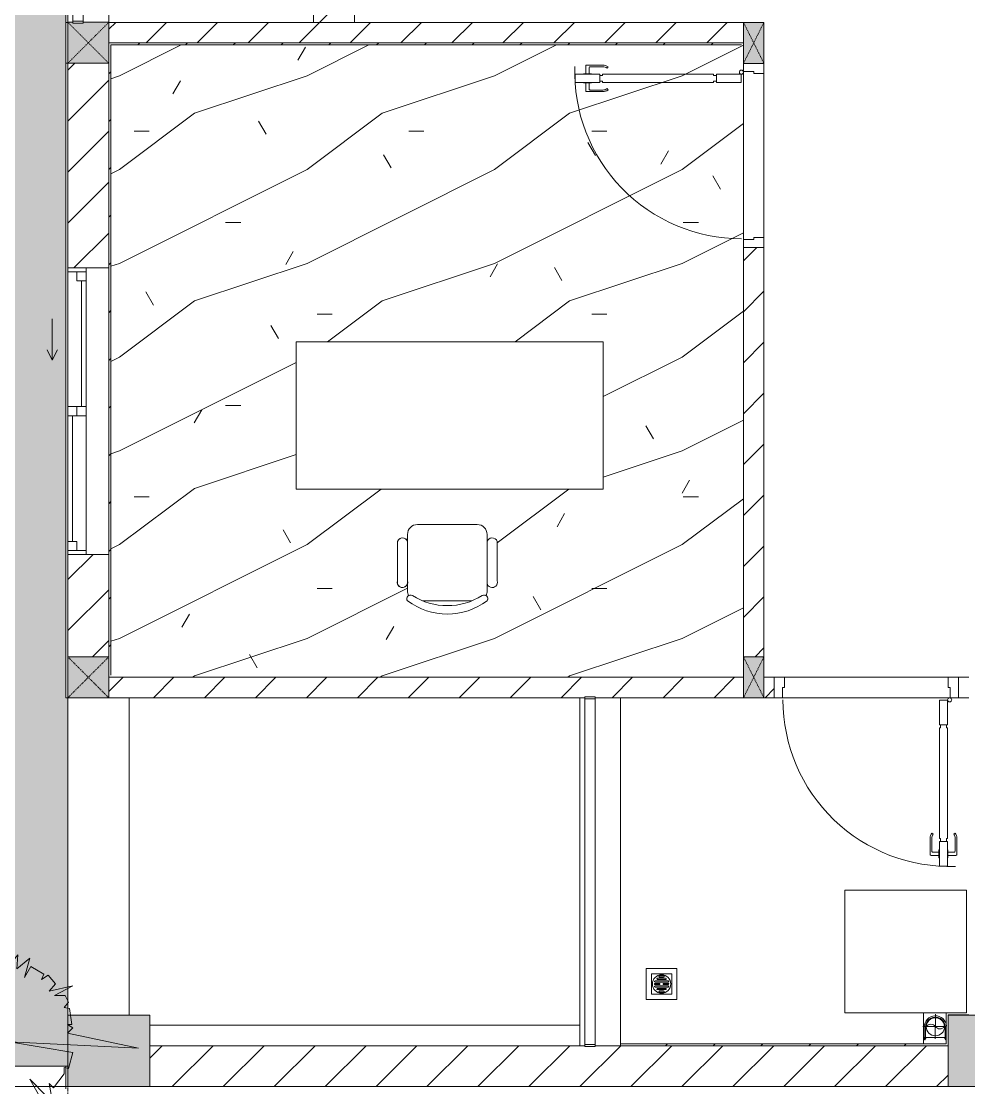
# Model space of a CAD drawing. Header units: millimetres. Extents: x 5357 to 259384, y -16348 to 109893.
# Drawn here: x 33425 to 38053, y 17232 to 22442 of the extents above; entities that cross this region are included whole.
import ezdxf

# ---------------------------------------------------------------- set-up
doc = ezdxf.new("R2010")
doc.units = ezdxf.units.MM
for name, pattern in [('Dash', [6, 3, -3]), ('Grid Line', [22.225, 12.7, -3.175, 3.175, -3.175]), ('IMPORT-CENTER _3_', [10.16, 6.35, -1.27, 1.27, -1.27])]:
    doc.linetypes.add(name, pattern=pattern)
for name, color, linetype, lineweight in [('0-1', 7, 'Continuous', 5), ('A-DETL-GENF-1', 53, 'Continuous', 9), ('A-DOOR-1', 254, 'Continuous', 9), ('A-DOOR-2', 53, 'Continuous', 9), ('A-FLOR', 192, 'Continuous', 9), ('A-FLOR-1', 53, 'Continuous', 9), ('A-FLOR-HRAL', 11, 'Continuous', 9), ('A-FLOR-HRAL-1', 254, 'Continuous', 9), ('A-FLOR-HRAL-2', 53, 'Continuous', 9), ('A-FLOR-PATT', 8, 'Continuous', 9), ('A-FLOR-PATT-1', 10, 'Continuous', 9), ('A-GLAZ', 151, 'Continuous', 9), ('A-WALL', 113, 'Continuous', 9), ('A-WALL-1', 9, 'Continuous', 18), ('A-WALL-2', 53, 'Continuous', 9), ('A-WALL-3', 113, 'Continuous', 18), ('A-WALL-PATT', 111, 'Continuous', 9), ('A-WALL-PATT-1', 10, 'Continuous', 9), ('A-WALL-PATT-2', 53, 'Continuous', 9), ('G-IMPT', 8, 'Continuous', 9), ('G-IMPT-1', 254, 'Continuous', 9), ('G-IMPT-2', 8, 'IMPORT-CENTER _3_', 9), ('I-FURN', 30, 'Continuous', 9), ('I-FURN-1', 254, 'Continuous', 9), ('I-WALL-1', 9, 'Continuous', 18), ('L-PLNT-1', 7, 'Continuous', 9), ('M-EQPM', 50, 'Continuous', 9), ('S-BEAM-1', 53, 'Continuous', 9), ('S-COLS', 52, 'Continuous', 9), ('S-COLS-1', 253, 'Continuous', 5), ('S-COLS-2', 9, 'Continuous', 18), ('S-COLS-3', 53, 'Continuous', 9), ('S-COLS-4', 254, 'Continuous', 9), ('S-COLS-5', 52, 'Continuous', 18), ('S-COLS-6', 52, 'Dash', 9), ('S-COLS-HDLN', 52, 'Dash', 9), ('S-COLS-HDLN-1', 53, 'Dash', 9), ('S-GRID-1', 1, 'Grid Line', 9)]:
    doc.layers.add(name, color=color, linetype=linetype, lineweight=lineweight)
pattern_1 = [(45, (0, 0), (-124.4508, 124.4508), [])]
pattern_2 = [(45, (0, 0), (-116.6726, 116.6726), [])]

# ---------------------------------------------------------------- blocks, each defined once
blk = doc.blocks.new('NCV_TKTC_KET CAU_rvt-1-TKCS_MB CẢNH QUAN CÂY XANH')
at = {"layer": 'S-COLS-1'}
for points in [[(33652.6, 17236.9), (34052.6, 17236.9), (34052.6, 17586.9), (33652.6, 17586.9)], [(37952.6, 17236.9), (38652.6, 17236.9), (38652.6, 17586.9), (37952.6, 17586.9)]]:
    blk.add_hatch(color=256, dxfattribs=at).paths.add_polyline_path(points)
at = {"layer": 'A-FLOR-1'}
blk.add_line((33652.6, 19136.9), (33652.6, 17586.9), dxfattribs=at)
at = {"layer": 'S-BEAM-1'}
for p, q in [((33652.6, 19136.9), (33652.6, 17586.9)), ((33952.6, 17586.9), (33952.6, 19136.9)), ((36152.6, 17536.9), (34052.6, 17536.9))]:
    blk.add_line(p, q, dxfattribs=at)
at = {"layer": 'S-COLS-2'}
for p, q in [((33652.6, 17586.9), (33652.6, 17236.9)), ((34052.6, 17586.9), (33652.6, 17586.9)), ((34052.6, 17236.9), (34052.6, 17586.9)), ((37952.6, 17586.9), (37952.6, 17236.9)), ((38652.6, 17586.9), (37952.6, 17586.9)), ((33652.6, 17236.9), (34052.6, 17236.9)), ((37952.6, 17236.9), (38652.6, 17236.9))]:
    blk.add_line(p, q, dxfattribs=at)
blk = doc.blocks.new('DOOR_CW_01 CANH MO-PANEL KINH - DIW_01-900x2200-CỬA GỖ VÂN LAMINATE-553375-TKCS_MB CẢNH QUAN CÂY XANH')
at = {"layer": 'A-DETL-GENF-1'}
for p, q in [((-397, -182), (-397, -62)), ((-397, -62), (-357, -62)), ((-357, -62), (-357, -182)), ((-357, -182), (-397, -182)), ((-397, -196), (-391, -196)), ((-397, -738), (-397, -196)), ((-391, -196), (-391, -182)), ((-391, -182), (-363, -182)), ((-363, -182), (-363, -196)), ((-357, -196), (-363, -196)), ((-357, -196), (-357, -738)), ((-433.9, -711.2), (-427.3, -715.8)), ((-320.1, -711.2), (-326.7, -715.8)), ((-442, -737), (-442, -816.5)), ((-434, -799.5), (-434, -737)), ((-397, -738), (-391, -738)), ((-357, -752), (-397, -752)), ((-397, -752), (-397, -872)), ((-391, -752), (-391, -738)), ((-363, -752), (-391, -752)), ((-357, -738), (-363, -738)), ((-363, -738), (-363, -752)), ((-357, -872), (-357, -752)), ((-320, -799.5), (-320, -737)), ((-312, -737), (-312, -816.5)), ((-399, -820.5), (-438, -820.5)), ((-399, -803.5), (-430, -803.5)), ((-399, -792.2), (-399, -831.8)), ((-397, -792.2), (-399, -792.2)), ((-399, -831.8), (-397, -831.8)), ((-397, -792.2), (-397, -831.8)), ((-357, -792.2), (-357, -831.8)), ((-357, -792.2), (-355, -792.2)), ((-355, -831.8), (-357, -831.8)), ((-355, -792.2), (-355, -831.8)), ((-355, -803.5), (-324, -803.5)), ((-355, -820.5), (-316, -820.5)), ((-397, -872), (-357, -872))]:
    blk.add_line(p, q, dxfattribs=at)
blk.add_circle((-407, -60), 10, dxfattribs=at)
for centre, radius, start, end in [((-407, -60), 814, 268, 0), ((-397, -737), 45, 145, 180), ((-397, -737), 37, 145, 180), ((-357, -737), 37, 0, 35), ((-357, -737), 45, 360, 35), ((-438, -816.5), 4, 180, 270), ((-430, -799.5), 4, 180, 270), ((-324, -799.5), 4, 270, 0), ((-316, -816.5), 4, 270, 0)]:
    blk.add_arc(centre, radius, start, end, dxfattribs=at)
at = {"layer": 'A-DOOR-2'}
for p, q in [((-450, -50), (-450, 50)), ((-450, 50), (-400, 50)), ((-400, 50), (-400, 0)), ((400, 0), (400, 50)), ((400, 50), (450, 50)), ((450, 50), (450, -50)), ((-410, -50), (-450, -50)), ((-410, 0), (-410, -50)), ((-400, 0), (-410, 0)), ((-407, -50), (-382, -50)), ((410, 0), (400, 0)), ((410, -50), (410, 0)), ((450, -50), (410, -50))]:
    blk.add_line(p, q, dxfattribs=at)
blk = doc.blocks.new('BAN LV A - BAN LV A_dwg_ban hoc2-348006-TKCS_MB CẢNH QUAN CÂY XANH')
at = {"layer": 'I-FURN'}
for p, q in [((145.8, 437.4), (-145.8, 437.4)), ((-194.4, 388.8), (-194.4, 113.4)), ((194.4, 113.4), (194.4, 388.8)), ((-243, 354.4), (-243, 162)), ((194.4, 351.4), (194.4, 150.8)), ((243.7, 162), (243.7, 354.4)), ((-120.5, 64.8), (120.5, 64.8))]:
    blk.add_line(p, q, dxfattribs=at)
at = {"layer": 'I-FURN', "flags": 128}
blk.add_lwpolyline([(-737.8, 610.5), (-737.8, 1330.5), (-154.9, 1330.5), (762.2, 1330.5), (762.2, 610.5)], close=True, dxfattribs=at)
at = {"layer": 'I-FURN'}
for centre, radius, start, end in [((-145.8, 388.8), 48.6, 90, 180), ((145.8, 388.8), 48.6, 360, 90), ((-218.7, 347.3), 25.3, 343.7398, 163.7398), ((219.4, 347.3), 25.3, 16.2602, 170.7054), ((-218.7, 154.9), 25.3, 163.7398, 16.2602), ((219.4, 154.9), 25.3, 189.2946, 16.2602), ((-145.8, 113.4), 48.6, 180, 207.5844), ((145.8, 113.4), 48.6, 332.4156, 0), ((-180.2, 75.4), 17.8, 57.9726, 216.6901), ((0, 324), 324, 233.1301, 306.8699), ((0, 359.3), 318.2, 237.5758, 302.4242), ((180.2, 75.4), 17.8, 323.3099, 122.0274)]:
    blk.add_arc(centre, radius, start, end, dxfattribs=at)
blk = doc.blocks.new('BAN LV A - BAN LV A_dwg-348005-TKCS_MB CẢNH QUAN CÂY XANH')
at = {"extrusion": (0, 0, -1), "zscale": -1, "rotation": 180}
blk.add_blockref('BAN LV A - BAN LV A_dwg_ban hoc2-348006-TKCS_MB CẢNH QUAN CÂY XANH', (-729, 1383.7), dxfattribs=at)
blk = doc.blocks.new('BAN LV A - BAN LV A-401069-TKCS_MB CẢNH QUAN CÂY XANH')
at = {"layer": 'I-FURN-1'}
for p, q in [((-8.8, -53.2), (1491.2, -53.2)), ((-8.8, -773.2), (-8.8, -53.2)), ((1491.2, -53.2), (1491.2, -773.2)), ((1491.2, -773.2), (-8.8, -773.2)), ((583.2, -946.3), (874.8, -946.3)), ((486, -1221.7), (486, -1029.3)), ((534.6, -1029.3), (534.6, -994.9)), ((923.4, -994.9), (923.4, -1032.3)), ((972.7, -1029.3), (972.7, -1221.7)), ((534.6, -1270.3), (534.6, -1235.9)), ((923.4, -1232.9), (923.4, -1270.3))]:
    blk.add_line(p, q, dxfattribs=at)
for centre, radius, start, end in [((583.2, -994.9), 48.6, 90, 180), ((874.8, -994.9), 48.6, 0, 90), ((510.3, -1036.4), 25.3, 16.2602, 163.7398), ((948.4, -1036.4), 25.3, 16.2602, 170.7054), ((510.3, -1228.8), 25.3, 163.7398, 343.7398), ((948.4, -1228.8), 25.3, 189.2946, 16.2602), ((548.9, -1308.3), 17.8, 119.404, 216.6901), ((583.2, -1270.3), 48.6, 180, 207.5844), ((874.8, -1270.3), 48.6, 332.4156, 0), ((909.2, -1308.3), 17.8, 323.3099, 60.596), ((729, -1059.7), 324, 233.1301, 306.8699)]:
    blk.add_arc(centre, radius, start, end, dxfattribs=at)
at = {"extrusion": (0, 0, -1), "zscale": -1, "rotation": 180}
blk.add_blockref('BAN LV A - BAN LV A_dwg-348005-TKCS_MB CẢNH QUAN CÂY XANH', (0, 0), dxfattribs=at)
blk = doc.blocks.new('MAY GIAT - MAY GIAT_dwg-V92-TKCS_MB CẢNH QUAN CÂY XANH')
at = {"layer": 'G-IMPT-1', "flags": 128}
for points in [[(5, 596.6), (5, 2.3), (605, 2.3)], [(605, 102.3), (605, 596.6), (5, 596.6)]]:
    blk.add_lwpolyline(points, dxfattribs=at)
blk = doc.blocks.new('MAY GIAT - MAY GIAT-V93-TKCS_MB CẢNH QUAN CÂY XANH')
at = {"layer": 'I-FURN-1'}
for p, q in [((5, -2.3), (605, -2.3)), ((5, -596.6), (5, -2.3)), ((605, -102.3), (605, -596.6)), ((605, -596.6), (5, -596.6))]:
    blk.add_line(p, q, dxfattribs=at)
at = {"extrusion": (0, 0, -1), "zscale": -1, "rotation": 180}
blk.add_blockref('MAY GIAT - MAY GIAT_dwg-V92-TKCS_MB CẢNH QUAN CÂY XANH', (0, 0), dxfattribs=at)
blk = doc.blocks.new('Railing - 50 x 10mm-457210-TKCS_MB CẢNH QUAN CÂY XANH')
at = {"layer": 'A-FLOR-HRAL-2'}
for p, q in [((25, 5), (-25, 5)), ((-25, 5), (-25, -5)), ((25, -5), (25, 5)), ((-25, -5), (25, -5))]:
    blk.add_line(p, q, dxfattribs=at)
blk = doc.blocks.new('Railing - Railing-851452-TKCS_MB CẢNH QUAN CÂY XANH')
at = {"layer": 'A-FLOR-HRAL-2'}
for p, q in [((13269.1, 9871.7), (13269.1, 8182.9)), ((13319.1, 8182.9), (13319.1, 9871.7))]:
    blk.add_line(p, q, dxfattribs=at)
at = {"extrusion": (0, 0, -1), "zscale": -1, "rotation": 180}
for p in [(-13294.1, 9876.7), (-13294.1, 8177.9)]:
    blk.add_blockref('Railing - 50 x 10mm-457210-TKCS_MB CẢNH QUAN CÂY XANH', p, dxfattribs=at)
blk = doc.blocks.new('G1_SOF - BO TRU - 100x200-V59-TKCS_MB CẢNH QUAN CÂY XANH')
at = {"layer": 'S-COLS-3'}
blk.add_hatch(color=256, dxfattribs=at).paths.add_polyline_path([(-50, -100), (50, -100), (50, 100), (-50, 100)])
at = {"layer": 'S-COLS-2'}
for p, q in [((-50, 100), (50, 100)), ((-50, -100), (-50, 100)), ((50, 100), (50, -100)), ((50, -100), (-50, -100))]:
    blk.add_line(p, q, dxfattribs=at)
at = {"layer": 'S-COLS-HDLN-1'}
for p, q in [((50, -100), (-50, 100)), ((-50, -100), (50, 100))]:
    blk.add_line(p, q, dxfattribs=at)
blk = doc.blocks.new('DOOR_CW_01 CANH MO-PANEL KINH - DIG_01-900x2200-CỬA NHÔM KÍNH-400868-TKCS_MB CẢNH QUAN CÂY XANH')
at = {"layer": 'A-DETL-GENF-1'}
for p, q in [((-397, 872), (-357, 872)), ((-397, 752), (-397, 872)), ((-357, 872), (-357, 752)), ((-442, 737), (-442, 816.5)), ((-399, 820.5), (-438, 820.5)), ((-434, 799.5), (-434, 737)), ((-399, 803.5), (-430, 803.5)), ((-399, 831.8), (-397, 831.8)), ((-399, 792.2), (-399, 831.8)), ((-397, 792.2), (-399, 792.2)), ((-397, 792.2), (-397, 831.8)), ((-357, 792.2), (-357, 831.8)), ((-355, 831.8), (-357, 831.8)), ((-357, 792.2), (-355, 792.2)), ((-355, 792.2), (-355, 831.8)), ((-355, 820.5), (-316, 820.5)), ((-355, 803.5), (-324, 803.5)), ((-320, 799.5), (-320, 737)), ((-312, 737), (-312, 816.5)), ((-357, 752), (-397, 752)), ((-397, 738), (-391, 738)), ((-397, 738), (-397, 196)), ((-363, 752), (-391, 752)), ((-391, 752), (-391, 738)), ((-363, 738), (-363, 752)), ((-357, 738), (-363, 738)), ((-357, 196), (-357, 738)), ((-433.9, 711.2), (-427.3, 715.8)), ((-320.1, 711.2), (-326.7, 715.8)), ((-397, 196), (-391, 196)), ((-357, 182), (-397, 182)), ((-397, 182), (-397, 62)), ((-391, 196), (-391, 182)), ((-391, 182), (-363, 182)), ((-357, 196), (-363, 196)), ((-363, 182), (-363, 196)), ((-357, 62), (-357, 182)), ((-397, 62), (-357, 62))]:
    blk.add_line(p, q, dxfattribs=at)
blk.add_circle((-407, 60), 10, dxfattribs=at)
for centre, radius, start, end in [((-407, 60), 814, 360, 92), ((-438, 816.5), 4, 90, 180), ((-430, 799.5), 4, 90, 180), ((-324, 799.5), 4, 360, 90), ((-316, 816.5), 4, 0, 90), ((-397, 737), 45, 180, 215), ((-397, 737), 37, 180, 215), ((-357, 737), 37, 325, 0), ((-357, 737), 45, 325, 0)]:
    blk.add_arc(centre, radius, start, end, dxfattribs=at)
at = {"layer": 'A-DOOR-2'}
for p, q in [((-410, 50), (-450, 50)), ((-450, 50), (-450, -50)), ((-410, 0), (-410, 50)), ((-400, 0), (-410, 0)), ((-407, 50), (-382, 50)), ((-400, -50), (-400, 0)), ((410, 0), (400, 0)), ((400, 0), (400, -50)), ((450, 50), (410, 50)), ((410, 50), (410, 0)), ((450, -50), (450, 50)), ((-450, -50), (-400, -50)), ((400, -50), (450, -50))]:
    blk.add_line(p, q, dxfattribs=at)
blk = doc.blocks.new('NCV_TKTC_TANG 1_rvt-1-TKCS_MB CẢNH QUAN CÂY XANH')
at = {"layer": 'A-FLOR-PATT-1'}
h = blk.add_hatch(dxfattribs=at)
h.set_pattern_fill('FP_7', color=256, style=0, pattern_type=2)
h.set_pattern_definition([(0, (0, 0), (1788.16, 447.04), [73.762, -1267.358, 73.762, -1267.358, -7152.64]), (0, (0, 0), (1788.16, 447.04), [-2682.24, 73.762, -2608.478, 73.762, -1267.358, -3129.28]), (0, (0, 0), (1788.16, 447.04), [-6705.6, 73.762, -820.318, 73.762, -2161.438]), (120, (670.56, 223.5), (-1281.228, 1325.072), [73.76, -1267.36, 73.76, -8420]), (120, (670.56, 223.5), (-1281.228, 1325.072), [-1414.882, -1267.358, 73.762, -2608.478, -4470.4]), (120, (670.56, 223.5), (-1281.228, 1325.072), [-5364.48, 73.762, -1267.358, 73.762, -3055.518]), (120, (670.56, 223.5), (-1281.228, 1325.072), [-6779.36, -820.32, 73.76, -2161.44]), (240, (894.1, 1117.6), (-506.932, -1772.112), [73.76, -1267.36, 73.76, -8420]), (240, (894.1, 1117.6), (-506.932, -1772.112), [-1414.882, -1267.358, 73.762, -2608.478, -4470.4]), (240, (894.1, 1117.6), (-506.932, -1772.112), [-5364.48, 73.762, -1267.358, 73.762, -3055.518]), (240, (894.1, 1117.6), (-506.932, -1772.112), [-6779.36, -820.32, 73.76, -2161.44])])
h.paths.add_polyline_path([(33862.6, 19236.9), (36952.6, 19236.9), (36952.6, 22326.9), (33862.6, 22326.9), (33862.6, 19246.9), (33852.6, 19246.9), (33852.6, 19236.9)])
h.paths.add_polyline_path([(35476.2, 19547.4), (35417.7, 19558.2), (35362.2, 19579.6), (35311.5, 19610.8), (35310.9, 19631), (35317.1, 19636.9), (35313, 19647.8), (35311.5, 19659.4), (35311.5, 19693.8), (35304.8, 19682.6), (35293.3, 19676.3), (35280.2, 19676.6), (35269, 19683.4), (35263.8, 19693.8), (35262.9, 19708), (35262.9, 19900.4), (35274.8, 19915.3), (35287.2, 19918.6), (35299.7, 19915.3), (35308.9, 19906.3), (35311.5, 19906.3), (35313.2, 19947.4), (35318.1, 19959.1), (35329.7, 19972.2), (35335.8, 19976.9), (35347.6, 19981.7), (35360.1, 19983.4), (35664.3, 19981.7), (35676, 19976.9), (35686.1, 19969.2), (35693.8, 19959.1), (35698.7, 19947.4), (35700.3, 19934.8), (35702.1, 19903.3), (35709.5, 19913.1), (35720.7, 19918.2), (35733, 19917.4), (35743.4, 19911), (35749.6, 19897), (35747.9, 19689.5), (35739.6, 19680), (35727.8, 19675.7), (35715.4, 19677.6), (35705.4, 19685.3), (35700.3, 19696.8), (35698.9, 19647.8), (35694.8, 19636.9), (35701, 19631), (35702.9, 19627.2), (35698.3, 19609.5), (35649.7, 19579.6), (35594.2, 19558.2), (35535.7, 19547.4)])
h.paths.add_polyline_path([(35618, 20156.5), (34768.1, 20156.5), (34768.1, 20876.5), (36268.1, 20876.5), (36268.1, 20156.5)])
h = blk.add_hatch(dxfattribs=at)
h.set_pattern_fill('FP_4', color=256, style=0, pattern_type=2)
h.set_pattern_definition([(216.87, (366.52, 916.3), (2748.8967, 1832.6049), [458.15, -4123.35]), (206.565, (916.3, 641.4), (-916.3012, -916.2996), [1024.455, -1024.455]), (198.435, (916.3, 183.26), (-1832.5985, -916.302), [579.52, -2318.076])])
h.paths.add_polyline_path([(33862.6, 19236.9), (36952.6, 19236.9), (36952.6, 22326.9), (33862.6, 22326.9), (33862.6, 19246.9), (33852.6, 19246.9), (33852.6, 19236.9)])
h.paths.add_polyline_path([(35476.2, 19547.4), (35417.7, 19558.2), (35362.2, 19579.6), (35311.5, 19610.8), (35310.9, 19631), (35317.1, 19636.9), (35313, 19647.8), (35311.5, 19659.4), (35311.5, 19693.8), (35304.8, 19682.6), (35293.3, 19676.3), (35280.2, 19676.6), (35269, 19683.4), (35263.8, 19693.8), (35262.9, 19708), (35262.9, 19900.4), (35274.8, 19915.3), (35287.2, 19918.6), (35299.7, 19915.3), (35308.9, 19906.3), (35311.5, 19906.3), (35313.2, 19947.4), (35318.1, 19959.1), (35329.7, 19972.2), (35335.8, 19976.9), (35347.6, 19981.7), (35360.1, 19983.4), (35664.3, 19981.7), (35676, 19976.9), (35686.1, 19969.2), (35693.8, 19959.1), (35698.7, 19947.4), (35700.3, 19934.8), (35702.1, 19903.3), (35709.5, 19913.1), (35720.7, 19918.2), (35733, 19917.4), (35743.4, 19911), (35749.6, 19897), (35747.9, 19689.5), (35739.6, 19680), (35727.8, 19675.7), (35715.4, 19677.6), (35705.4, 19685.3), (35700.3, 19696.8), (35698.9, 19647.8), (35694.8, 19636.9), (35701, 19631), (35702.9, 19627.2), (35698.3, 19609.5), (35649.7, 19579.6), (35594.2, 19558.2), (35535.7, 19547.4)])
h.paths.add_polyline_path([(35618, 20156.5), (34768.1, 20156.5), (34768.1, 20876.5), (36268.1, 20876.5), (36268.1, 20156.5)])
at = {"layer": 'A-WALL-PATT-1'}
h = blk.add_hatch(dxfattribs=at)
h.set_pattern_fill('FP_2', color=256, style=0, pattern_type=2)
h.set_pattern_definition(pattern_1)
h.paths.add_polyline_path([(33852.6, 22336.9), (36952.6, 22336.9), (36952.6, 22436.9), (33852.6, 22436.9)])
h = blk.add_hatch(dxfattribs=at)
h.set_pattern_fill('FP_2', color=256, style=0, pattern_type=2)
h.set_pattern_definition(pattern_1)
h.paths.add_polyline_path([(36952.6, 19337.4), (37052.6, 19337.4), (37052.6, 21336.5), (36952.6, 21336.5), (36952.6, 21130.9)])
h = blk.add_hatch(dxfattribs=at)
h.set_pattern_fill('FP_2', color=256, style=0, pattern_type=2)
h.set_pattern_definition(pattern_1)
h.paths.add_polyline_path([(34407.6, 19136.9), (36177.6, 19136.9), (36177.6, 19142.4), (36227.6, 19142.4), (36227.6, 19136.9), (36952.6, 19136.9), (36952.6, 19236.9), (33852.6, 19236.9), (33852.6, 19136.9)])
h = blk.add_hatch(dxfattribs=at)
h.set_pattern_fill('FP_2', color=256, style=0, pattern_type=2)
h.set_pattern_definition(pattern_1)
h.paths.add_polyline_path([(38052.6, 19136.9), (38052.6, 19236.9), (38002.6, 19236.9), (38002.6, 19136.9), (38038.9, 19136.9)])
h.paths.add_polyline_path([(37102.6, 19136.9), (37102.6, 19236.9), (37052.6, 19236.9), (37052.6, 19136.9)])
at = {"layer": 'A-WALL-PATT-2'}
h = blk.add_hatch(dxfattribs=at)
h.set_pattern_fill('FP_10', color=256, style=0, pattern_type=2)
h.set_pattern_definition(pattern_2)
h.paths.add_polyline_path([(33852.6, 19246.9), (33862.6, 19246.9), (33862.6, 22336.9), (33852.6, 22336.9), (33852.6, 19837.4)])
h = blk.add_hatch(dxfattribs=at)
h.set_pattern_fill('FP_10', color=256, style=0, pattern_type=2)
h.set_pattern_definition(pattern_2)
h.paths.add_polyline_path([(36952.6, 22326.9), (36952.6, 22336.9), (33862.6, 22336.9), (33862.6, 22326.9), (36942.6, 22326.9)])
h = blk.add_hatch(dxfattribs=at)
h.set_pattern_fill('FP_10', color=256, style=0, pattern_type=2)
h.set_pattern_definition(pattern_2)
h.paths.add_polyline_path([(37952.6, 17436.9), (37952.6, 17446.9), (36352.6, 17446.9), (36352.6, 17436.9), (36828.4, 17436.9)])
at = {"layer": 'A-FLOR-1'}
for p, q in [((36952.6, 21376.5), (36952.6, 22196.5)), ((36952.6, 22196.5), (36952.6, 21376.5)), ((37052.6, 22186.5), (37052.6, 21386.5)), ((37052.6, 21386.5), (37052.6, 22186.5)), ((37152.6, 19236.9), (37952.6, 19236.9)), ((38042.6, 17587.4), (38052.6, 17587.4))]:
    blk.add_line(p, q, dxfattribs=at)
at = {"layer": 'A-WALL-1'}
for p, q in [((36952.6, 22436.9), (33852.6, 22436.9)), ((33852.6, 22436.9), (33852.6, 22336.9)), ((33852.6, 22336.9), (36952.6, 22336.9)), ((36952.6, 19337.4), (37052.6, 19337.4)), ((36952.6, 19236.9), (33852.6, 19236.9)), ((33852.6, 19236.9), (33852.6, 19136.9)), ((37062.6, 19236.9), (37052.6, 19236.9)), ((38052.6, 19236.9), (38042.6, 19236.9)), ((33852.6, 19136.9), (36177.6, 19136.9)), ((36227.6, 19136.9), (36952.6, 19136.9))]:
    blk.add_line(p, q, dxfattribs=at)
at = {"layer": 'A-WALL-2'}
for p, q in [((36952.6, 21336.5), (36952.6, 19337.4)), ((37052.6, 19337.4), (37052.6, 21336.5)), ((37102.6, 19236.9), (37062.6, 19236.9)), ((37152.6, 19236.9), (37952.6, 19236.9)), ((38042.6, 19236.9), (38002.6, 19236.9)), ((36152.6, 17436.9), (36152.6, 19136.9)), ((36352.6, 19136.9), (36352.6, 17446.9)), ((37052.6, 19136.9), (37102.6, 19136.9)), ((37962.6, 19136.9), (37142.6, 19136.9)), ((38002.6, 19136.9), (38052.6, 19136.9))]:
    blk.add_line(p, q, dxfattribs=at)
at = {"layer": 'I-WALL-1'}
for p, q in [((33862.6, 22336.9), (33852.6, 22336.9)), ((33852.6, 22336.9), (33852.6, 21237.4)), ((36952.6, 22336.9), (33862.6, 22336.9)), ((33862.6, 19246.9), (33862.6, 22326.9)), ((33862.6, 22326.9), (36942.6, 22326.9)), ((33852.6, 19837.4), (33852.6, 19246.9)), ((38042.6, 17597.4), (37942.6, 17597.4)), ((37942.6, 17597.4), (37942.6, 17587.4)), ((37942.6, 17587.4), (37942.6, 17446.9)), ((37952.6, 17587.4), (38042.6, 17587.4)), ((37952.6, 17446.9), (37952.6, 17587.4)), ((37942.6, 17446.9), (36352.6, 17446.9)), ((36352.6, 17446.9), (36352.6, 17436.9)), ((36352.6, 17436.9), (37952.6, 17436.9)), ((37952.6, 17436.9), (37952.6, 17446.9))]:
    blk.add_line(p, q, dxfattribs=at)
at = {"layer": 'A-DOOR-1'}
for name, p, rotation in [('DOOR_CW_01 CANH MO-PANEL KINH - DIW_01-900x2200-CỬA GỖ VÂN LAMINATE-553375-TKCS_MB CẢNH QUAN CÂY XANH', (37002.6, 21786.5), 270.0000000000007), ('DOOR_CW_01 CANH MO-PANEL KINH - DIG_01-900x2200-CỬA NHÔM KÍNH-400868-TKCS_MB CẢNH QUAN CÂY XANH', (37552.6, 19186.9), 180)]:
    blk.add_blockref(name, p, dxfattribs=dict(at, rotation=rotation))
at = {"layer": 'A-FLOR-HRAL-1'}
blk.add_blockref('Railing - Railing-851452-TKCS_MB CẢNH QUAN CÂY XANH', (22908.5, 9260.7), dxfattribs=at)
at = {"layer": 'I-FURN-1'}
blk.add_blockref('BAN LV A - BAN LV A-401069-TKCS_MB CẢNH QUAN CÂY XANH', (34776.9, 20929.7), dxfattribs=at)
at = {"layer": 'I-FURN-1', "rotation": 270.0000000000009}
blk.add_blockref('MAY GIAT - MAY GIAT-V93-TKCS_MB CẢNH QUAN CÂY XANH', (38044.8, 18202.4), dxfattribs=at)
at = {"layer": 'S-COLS-4'}
for p in [(37002.6, 22336.9), (37002.6, 19236.9)]:
    blk.add_blockref('G1_SOF - BO TRU - 100x200-V59-TKCS_MB CẢNH QUAN CÂY XANH', p, dxfattribs=at)
blk = doc.blocks.new('1_FAMILY RVT - W01-WxH 1400x1400xmm-389822-TKCS_MB CẢNH QUAN CÂY XANH')
at = {"layer": 'A-GLAZ'}
for p, q in [((248.4, 172.39), (299.2, 197.79)), ((248.4, 172.39), (299.2, 146.99)), ((248.4, 172.39), (451.6, 172.39)), ((-700, 96.19), (-700, -103.81)), ((700, 96.19), (-700, 96.19)), ((-700, 96.19), (-636.5, 96.19)), ((-680.95, 96.19), (-680.95, 7.29)), ((-636.5, 96.19), (-22.225, 96.19)), ((-636.5, 96.19), (-636.5, 51.74)), ((-636.5, 73.965), (-22.225, 73.965)), ((-22.225, 7.29), (-22.225, 96.19)), ((-22.225, 96.19), (22.225, 96.19)), ((22.225, 96.19), (680.95, 96.19)), ((22.225, 96.19), (22.225, 7.29)), ((680.95, 96.19), (700, 96.19)), ((680.95, 96.19), (680.95, 7.29)), ((700, -103.81), (700, 96.19)), ((-700, 7.29), (-680.95, 7.29)), ((-636.5, 51.74), (-680.95, 51.74)), ((-680.95, 7.29), (-22.225, 7.29)), ((22.225, 51.74), (-22.225, 51.74)), ((-22.225, 7.29), (22.225, 7.29)), ((22.225, 29.515), (636.5, 29.515)), ((22.225, 7.29), (636.5, 7.29)), ((636.5, 51.74), (636.5, 7.29)), ((680.95, 51.74), (636.5, 51.74)), ((636.5, 7.29), (700, 7.29)), ((-700, -103.81), (700, -103.81))]:
    blk.add_line(p, q, dxfattribs=at)
blk = doc.blocks.new('Railing - 50 x 10mm-1251311-TKCS_MB CẢNH QUAN CÂY XANH')
at = {"layer": 'A-FLOR-HRAL'}
for p, q in [((25, 5), (-25, 5)), ((-25, 5), (-25, -5)), ((25, -5), (25, 5)), ((-25, -5), (25, -5))]:
    blk.add_line(p, q, dxfattribs=at)
blk = doc.blocks.new('Railing - Railing-1598356-TKCS_MB CẢNH QUAN CÂY XANH')
at = {"layer": 'A-FLOR-HRAL'}
for p, q in [((33677.6, 25356.9), (33677.6, 22442.4)), ((33727.6, 22442.4), (33727.6, 25356.9))]:
    blk.add_line(p, q, dxfattribs=at)
for p in [(33702.6, 25361.9), (33702.6, 22437.4)]:
    blk.add_blockref('Railing - 50 x 10mm-1251311-TKCS_MB CẢNH QUAN CÂY XANH', p)
blk = doc.blocks.new('TKTC_XREF_251221_MB TANG 1 - TKTC_XREF_260130_MB TANG 1_dwg_CUM U_DN100-V212-TKCS_MB CẢNH QUAN CÂY XANH')
at = {"layer": 'G-IMPT'}
blk.add_hatch(color=256, dxfattribs=at).paths.add_polyline_path([(0, -61), (15.8, -58.9), (30.5, -52.8), (43.1, -43.1), (52.8, -30.5), (58.9, -15.8), (61, 0), (58.9, 15.8), (52.8, 30.5), (43.1, 43.1), (30.5, 52.8), (15.8, 58.9), (0, 61), (0, 57), (14.8, 55.1), (28.5, 49.4), (40.3, 40.3), (49.4, 28.5), (55.1, 14.8), (57, 0), (55.1, -14.8), (49.4, -28.5), (40.3, -40.3), (28.5, -49.4), (14.8, -55.1), (0, -57)])
for p, q in [((-79.1, 66.6), (-79.1, 63.4)), ((-76.6, 66.6), (-76.6, 63.4)), ((-74.6, 66.6), (-74.6, 63.4)), ((-72.7, 69.3), (-72.7, 60.7)), ((-66.9, 67.9), (-71.7, 67.9)), ((-65, 69), (0, 69)), ((-66.9, 62.1), (-71.7, 62.1)), ((-79.1, -63.4), (-79.1, -66.6)), ((-76.6, -63.4), (-76.6, -66.6)), ((-74.6, -63.4), (-74.6, -66.6)), ((-72.7, -60.7), (-72.7, -67.2)), ((-66.9, -62.1), (-71.7, -62.1))]:
    blk.add_line(p, q, dxfattribs=at)
at = {"layer": 'G-IMPT', "flags": 128}
for points in [[(-72.7, 67.6), (-78.1, 67.6), (-78.1, 62.4), (-72.7, 62.4)], [(-71.7, 59.2), (-66.9, 59.2), (-66.9, 70.8), (-71.7, 70.8)], [(-66.9, 70.8), (-66.9, 72.7), (-65, 72.7), (-65, 57.3), (-66.9, 57.3), (-66.9, 59.2)], [(-65, 61), (0, 61), (0, 57)], [(-72.7, -62.4), (-78.1, -62.4), (-78.1, -67.2)], [(-66.9, -67.1), (-66.9, -59.2), (-71.7, -59.2)], [(-66.9, -59.2), (-66.9, -57.3), (-65, -57.3), (-65, -67.1)], [(-65, -61), (0, -61), (0, -57)]]:
    blk.add_lwpolyline(points, dxfattribs=at)
at = {"layer": 'G-IMPT'}
for centre, radius, start, end in [((-78.1, 66.6), 0.96, 90, 180), ((-71.1, 69.3), 1.56, 112.61986, 247.38014), ((-67.9, 65), 4.8, 143.1301, 216.8699), ((0, 0), 69, 275.24684, 90), ((-78.1, 63.4), 0.96, 180, 270), ((-71.1, 60.7), 1.56, 112.61986, 247.38014), ((0, 0), 61, 270, 90), ((0, 0), 57, 270, 90), ((-78.1, -63.4), 0.96, 90, 180), ((-71.1, -60.7), 1.56, 112.61986, 247.38014), ((-67.9, -65), 4.8, 143.1301, 207.51107), ((-78.1, -66.6), 0.96, 180, 270)]:
    blk.add_arc(centre, radius, start, end, dxfattribs=at)
blk = doc.blocks.new('TKTC_XREF_251221_MB TANG 1 - TKTC_XREF_260130_MB TANG 1_dwg_$cc-V213-TKCS_MB CẢNH QUAN CÂY XANH')
at = {"layer": 'G-IMPT'}
blk.add_circle((0, 0), 0.5, dxfattribs=at)
for centre, radius, start, end in [((0, 0), 0.5, 90, 270), ((0.188, 0.25), 0.313, 126.8699, 233.1301), ((-0.188, -0.25), 0.313, 306.8699, 53.1301)]:
    blk.add_arc(centre, radius, start, end, dxfattribs=at)
at = {"layer": 'G-IMPT-2'}
for p, q in [((0, -0.585), (0, 0.673)), ((-0.673, 0), (0.673, 0))]:
    blk.add_line(p, q, dxfattribs=at)
blk = doc.blocks.new('TKTC_XREF_251221_MB TANG 1 - TKTC_XREF_260130_MB TANG 1_dwg_THU NUOC - THU NUOC-444531-TKCS_MB TẦNG 1-4202120-TKCS_MB CẢNH QUAN CÂY XANH')
at = {"layer": 'M-EQPM'}
for p, q in [((-23.3, 10.8), (40.9, 10.8)), ((40.9, 4.8), (-23.3, 4.8)), ((-11, 23.3), (28.5, 23.3)), ((28.5, 17.3), (-11, 17.3)), ((-1.1, 35.6), (18.5, 35.6)), ((18.5, 29.6), (-1.1, 29.6)), ((-23.3, -13.6), (40.9, -13.6)), ((40.9, -19.6), (-23.3, -19.6)), ((-11, -26.1), (28.5, -26.1)), ((28.5, -32.1), (-11, -32.1)), ((-1.1, -38.5), (18.5, -38.5)), ((18.5, -44.5), (-1.1, -44.5))]:
    blk.add_line(p, q, dxfattribs=at)
at = {"layer": 'M-EQPM', "flags": 128}
for points in [[(83.7, -79.4), (83.7, 70.6), (-66.3, 70.6), (-66.3, -79.4)], [(58.7, -54.4), (58.7, 45.6), (-41.3, 45.6), (-41.3, -54.4)]]:
    blk.add_lwpolyline(points, close=True, dxfattribs=at)
for points in [[(-23.3, -1.2), (0.7, -1.2), (0.7, -7.2), (-23.3, -7.2)], [(40.9, -7.2), (16.7, -7.2), (16.7, -1.2), (40.9, -1.2)]]:
    blk.add_lwpolyline(points, dxfattribs=at)
at = {"layer": 'M-EQPM'}
for centre, radius, start, end in [((8.7, -4.4), 45, 360, 180), ((8.7, -4.4), 45, 360, 180), ((-23.3, 7.8), 3, 90, 270), ((-11, 20.3), 3, 90, 270), ((-1.1, 32.6), 3, 90, 270), ((18.5, 32.6), 3, 270, 90), ((28.5, 20.3), 3, 270, 90), ((40.9, 7.8), 3, 270, 90), ((8.7, -4.4), 45, 180, 360), ((8.7, -4.4), 45, 180, 360), ((-23.3, -4.2), 3, 90, 270), ((-23.3, -16.6), 3, 90, 270), ((-11, -29.1), 3, 90, 270), ((-1.1, -41.5), 3, 90, 270), ((18.5, -41.5), 3, 270, 90), ((28.5, -29.1), 3, 270, 90), ((40.9, -4.2), 3, 270, 90), ((40.9, -16.6), 3, 270, 90)]:
    blk.add_arc(centre, radius, start, end, dxfattribs=at)
blk = doc.blocks.new('TKTC_XREF_251221_MB TANG 1 - TKTC_XREF_260130_MB TANG 1_dwg-4202109-TKCS_MB CẢNH QUAN CÂY XANH')
at = {"layer": 'G-IMPT'}
for p, q in [((-169499.1, -382209.7), (-169499.1, -383759.7)), ((-165209.1, -383869.4), (-165319.6, -383869.4))]:
    blk.add_line(p, q, dxfattribs=at)
at = {"layer": 'G-IMPT', "flags": 128}
for points in [[(-165319.6, -383869.4), (-165319.6, -383749.8), (-165209.1, -383749.8)], [(-165319.5, -383899.7), (-165319.3, -383869.4), (-165209.1, -383869.2)]]:
    blk.add_lwpolyline(points, dxfattribs=at)
blk.add_blockref('TKTC_XREF_251221_MB TANG 1 - TKTC_XREF_260130_MB TANG 1_dwg_THU NUOC - THU NUOC-444531-TKCS_MB TẦNG 1-4202120-TKCS_MB CẢNH QUAN CÂY XANH', (-166607.8, -383603.7))
at = {"extrusion": (0, 0, -1), "xscale": 90.00000000005089, "yscale": 90.00000000005089, "zscale": -90.00000000005089, "rotation": 270.3740267799379}
blk.add_blockref('TKTC_XREF_251221_MB TANG 1 - TKTC_XREF_260130_MB TANG 1_dwg_$cc-V213-TKCS_MB CẢNH QUAN CÂY XANH', (165261.7, -383816.2), dxfattribs=at)
at = {"xscale": 0.7894736842105242, "yscale": 0.7894736842105242, "zscale": 0.7894736842105242, "rotation": 89.62597321846792}
blk.add_blockref('TKTC_XREF_251221_MB TANG 1 - TKTC_XREF_260130_MB TANG 1_dwg_CUM U_DN100-V212-TKCS_MB CẢNH QUAN CÂY XANH', (-165261.7, -383818.2), dxfattribs=at)
blk = doc.blocks.new('TKTC_XREF_251221_MB TANG 1 - TKTC_XREF_251221_MB TANG 1-2038492-TKCS_MB CẢNH QUAN CÂY XANH')
blk.add_blockref('TKTC_XREF_251221_MB TANG 1 - TKTC_XREF_260130_MB TANG 1_dwg-4202109-TKCS_MB CẢNH QUAN CÂY XANH', (169499.1, 384109.7))
blk = doc.blocks.new('CAY MAI VAN PHUC - CAY DUC SOC_dwg-2256080-TKCS_MB CẢNH QUAN CÂY XANH')
at = {"layer": 'G-IMPT', "flags": 128}
blk.add_lwpolyline([(32.8, 479.5), (12.9, 293.4), (6.2, 771.8), (-13.8, 346.6), (-60.3, 479.5), (-67, 419.7), (-133.5, 499.4), (-126.8, 413), (-206.6, 479.5), (-173.4, 359.9), (-213.3, 426.3), (-293.1, 379.8), (-279.8, 346.6), (-319.7, 373.2), (-366.2, 320), (-326.3, 273.5), (-472.6, 306.7), (-359.6, 246.9), (-426.1, 246.9), (-446, 207.1), (-419.4, 173.8), (-452.7, 167.2), (-466, 67.5), (-439.4, 67.5), (-472.6, 47.6), (-439.4, 14.4), (-878.3, -78.6), (-80.3, -38.8), (-472.6, -105.2), (-446, -204.9), (-419.4, -198.2), (-419.4, -238.1), (-352.9, -324.5), (-326.3, -297.9), (-339.6, -364.4), (-313, -377.6), (-206.6, -271.3), (-366.2, -550.4), (-259.8, -417.5), (-213.3, -444.1), (-166.7, -417.5), (-166.7, -457.4), (-100.2, -470.7), (-19.9, -481.4), (-0.5, -390.9), (-0.5, -590.3), (26.2, -484), (86, -477.3), (86, -444.1), (112.6, -464), (212.4, -444.1), (192.4, -404.2), (225.7, -417.5), (278.9, -384.3), (199.1, -191.6), (305.5, -371), (338.7, -337.8), (312.1, -291.3), (365.3, -324.5), (405.2, -264.7), (498.3, -311.2), (425.2, -244.8), (451.8, -204.9), (405.2, -171.7), (471.7, -191.6), (465.1, -171.7), (485, -98.6), (491.7, -25.5), (272.2, -25.5), (677.9, -18.8), (491.7, -5.6), (478.4, 54.2), (391.9, 54.2), (478.4, 74.2), (458.4, 173.8), (438.5, 240.3), (365.3, 207.1), (538.2, 340), (411.9, 266.9), (358.7, 333.3), (318.8, 306.7), (325.4, 366.5), (265.6, 406.4), (292.2, 519.4), (239, 433), (159.2, 466.2), (159.2, 519.4), (112.6, 393.1), (119.3, 479.5), (79.4, 479.5), (72.7, 426.3), (52.8, 486.1)], close=True, dxfattribs=at)
at = {"layer": 'G-IMPT'}
blk.add_circle((0, 0), 38.6, dxfattribs=at)
blk = doc.blocks.new('CAY MAI VAN PHUC - CAY BONG TRANG-2256527-TKCS_MB CẢNH QUAN CÂY XANH')
at = {"extrusion": (0, 0, -1), "xscale": 0.7894736842105263, "yscale": 0.7894736842105263, "zscale": -0.7894736842105263, "rotation": 180}
blk.add_blockref('CAY MAI VAN PHUC - CAY DUC SOC_dwg-2256080-TKCS_MB CẢNH QUAN CÂY XANH', (0, 0), dxfattribs=at)
blk = doc.blocks.new('G1_SOF - BO TRU - 200x200-3050151-TKCS_MB CẢNH QUAN CÂY XANH')
at = {"layer": 'S-COLS-HDLN'}
for p, q in [((-100, 100), (100, -100)), ((100, 100), (-100, -100))]:
    blk.add_line(p, q, dxfattribs=at)

msp = doc.modelspace()

# ---------------------------------------------------------------- hatches: boundary and pattern name
at = {"layer": 'A-FLOR-PATT'}
h = msp.add_hatch(dxfattribs=at)
h.set_pattern_fill('FP_23', color=256, style=0, pattern_type=2)
h.set_pattern_definition([(0, (167.64, 11.2), (558.8, 558.8), [83.82, -16.764, 22.352, -16.764, -419.1]), (0, (167.64, 11.2), (558.8, 558.8), [-139.7, 83.82, -335.28]), (0, (139.7, 27.94), (558.8, 558.8), [55.88, -41.91, 83.82, -41.91, -335.28]), (0, (139.7, 27.94), (558.8, 558.8), [-223.52, 55.88, -279.4]), (0, (335.3, 251.46), (558.8, 558.8), [69.85, -27.94, 69.85, -391.16]), (0, (55.9, 363.2), (558.8, 558.8), [27.94, -55.88, 27.94, -447.04]), (90, (111.76, 363.2), (-558.8, 558.8), [50.292, -508.508]), (90, (279.4, 27.94), (-558.8, 558.8), [55.88, -502.92]), (90, (419.1, 251.46), (-558.8, 558.8), [55.88, -502.92]), (45, (352.04, 22.35), (0, 558.7996), [55.88, -734.383]), (135, (206.76, 22.35), (-558.7996, 0), [55.88, -734.383]), (63.435, (335.28, 25.15), (-0.0005, 558.8001), [55.88, -1193.635]), (75.964, (307.34, 27.94), (-0.00237, 558.80038), [55.88, -2248.111]), (75.964, (447.04, 251.46), (-0.00237, 558.80038), [44.704, -2259.287]), (75.964, (122.94, 363.22), (-0.00237, 558.80038), [39.116, -2264.875]), (104.036, (251.46, 27.94), (0.00237, 558.80038), [55.88, -2248.111]), (104.036, (391.16, 251.46), (0.00237, 558.80038), [44.704, -2259.287]), (104.036, (100.58, 363.22), (0.00237, 558.80038), [39.116, -2264.875]), (116.565, (223.52, 25.15), (0.0005, 558.8001), [55.88, -1193.634])])
h.paths.add_polyline_path([(33642.6, 17336.9), (33652.6, 17337), (33652.6, 19136.9), (33642.6, 19136.9), (33642.6, 25711.9), (33652.6, 25711.9), (33652.6, 27336.9), (33642.6, 27336.9), (33642.6, 33737.4), (31203.5, 33737.4), (31203.5, 18236.9), (31211.1, 18125), (31226.1, 18036.7), (31254, 17939.7), (31292.6, 17846.4), (31341.4, 17758.1), (31399.9, 17675.8), (31480, 17589), (31547.2, 17529.8), (31624.7, 17474.9), (31713, 17426.1), (31806.2, 17387.4), (31903.2, 17359.5), (32002.7, 17342.6), (32103.5, 17336.9)])
h.paths.add_polyline_path([(31203.5, 37137.4), (33642.6, 37137.4), (33642.6, 59946.9), (33652.6, 59946.9), (33652.6, 61561.9), (33642.6, 61561.9), (33642.6, 65035.3), (33652.6, 65035.3), (33652.6, 65040.9), (33642.6, 65040.9), (33642.6, 68136.9), (33652.6, 68136.9), (33652.6, 69762.3), (33642.6, 69762.3), (33642.6, 78236.9), (35742.6, 78236.9), (35744.4, 79046.9), (38162.6, 79046.9), (38162.6, 79036.9), (38152.6, 79036.9), (38152.6, 78236.9), (42252.6, 78236.9), (42252.6, 78636.9), (42552.6, 78636.9), (42552.6, 79236.9), (36103.5, 79236.9), (35855.3, 79230.6), (35607.8, 79211.8), (35361.5, 79180.4), (35117.1, 79136.6), (34875.3, 79080.5), (34636.6, 79012.2), (34401.7, 78931.9), (34171.2, 78839.8), (33945.6, 78736.2), (33725.5, 78621.2), (33510, 78494.3), (33269.9, 78333.5), (33092.2, 78202), (32897.2, 78041.7), (32711.6, 77872.5), (32535.6, 77694.7), (32369.5, 77508.9), (32213.4, 77315.4), (32067.7, 77114.8), (31932.5, 76907.4), (31806.3, 76690.2), (31693.9, 76472.3), (31583.6, 76226.6), (31502.6, 76021.4), (31423.8, 75788.4), (31356.8, 75551.8), (31301.8, 75312.4), (31258.9, 75070.6), (31228.2, 74827), (31209.7, 74582.3), (31203.5, 74336.9), (31205.5, 62060.3), (31211.4, 62000.9), (31234, 61917.3), (31258, 61859.3), (31299, 61792.4), (31349.9, 61732.8), (31409.6, 61681.8), (31476.5, 61640.8), (31549, 61610.8), (31625.3, 61592.5), (31703.5, 61586.3), (32403.5, 61586.3), (32403.5, 40886.3), (31703.5, 40886.3), (31618.1, 40878.5), (31534.7, 40855.9), (31476.5, 40831.8), (31409.6, 40790.8), (31349.9, 40739.9), (31299, 40680.2), (31258, 40613.3), (31228, 40540.8), (31209.7, 40464.6), (31203.5, 40362.8), (31203.5, 38883.4)])
h.paths.add_polyline_path([(54962.6, 78236.9), (62552.6, 78236.9), (62432.4, 78384.4), (62310.9, 78513.5), (62180.6, 78633.7), (62021.7, 78758.5), (61896, 78845), (61742.9, 78935.1), (61583.3, 79014.3), (61418.9, 79081.8), (61250.4, 79137.3), (61078.8, 79180.8), (60904.8, 79211.9), (60728.8, 79230.6), (60552.6, 79236.9), (46052.6, 79236.9), (46052.6, 78636.9), (46352.6, 78636.9), (46352.6, 78246.9), (54952.6, 78246.9), (54952.6, 78236.9), (54958.6, 78236.9)])
at = {"layer": 'A-WALL-PATT'}
h = msp.add_hatch(dxfattribs=at)
h.set_pattern_fill('FP_1', color=256, style=0, pattern_type=2)
h.set_pattern_definition(pattern_1)
h.paths.add_polyline_path([(34952.6, 22436.9), (35052.6, 22436.9), (35052.6, 22612.4), (34852.6, 22612.4), (34852.6, 22436.9)])
h.paths.add_polyline_path([(34952.6, 25112.4), (35052.6, 25112.4), (35052.6, 25436.9), (34852.6, 25436.9), (34852.6, 25112.4)])
h = msp.add_hatch(dxfattribs=at)
h.set_pattern_fill('FP_1', color=256, style=0, pattern_type=2)
h.set_pattern_definition(pattern_1)
h.paths.add_polyline_path([(33852.6, 19336.9), (33852.6, 19837.4), (33652.6, 19837.4), (33652.6, 19336.9)])
h.paths.add_polyline_path([(33852.6, 21237.4), (33852.6, 22237.4), (33652.6, 22237.4), (33652.6, 21237.4)])
h = msp.add_hatch(dxfattribs=at)
h.set_pattern_fill('FP_1', color=256, style=0, pattern_type=2)
h.set_pattern_definition(pattern_1)
h.paths.add_polyline_path([(34052.6, 17236.9), (37952.6, 17236.9), (37952.6, 17436.9), (36227.6, 17436.9), (36227.6, 17433.6), (36177.6, 17433.6), (36177.6, 17436.9), (34052.6, 17436.9)])
at = {"layer": 'S-COLS-1'}
for points in [[(33727.6, 22237.4), (33852.6, 22237.4), (33852.6, 22437.4), (33727.6, 22437.4), (33727.6, 22432.4), (33677.6, 22432.4), (33677.6, 22437.4), (33652.6, 22437.4), (33652.6, 22237.4), (33677.6, 22237.4)], [(33652.6, 19136.9), (33852.6, 19136.9), (33852.6, 19336.9), (33652.6, 19336.9), (33652.6, 19158.4)]]:
    msp.add_hatch(color=256, dxfattribs=at).paths.add_polyline_path(points)

# ---------------------------------------------------------------- linework, layer by layer
at = {"layer": 'A-FLOR'}
msp.add_line((33642.6, 17336.9), (33652.6, 17336.9), dxfattribs=at)
at = {"layer": 'A-WALL'}
for p, q in [((33642.6, 22436.9), (33642.6, 25361.9)), ((33652.6, 25361.9), (33652.6, 22437.4)), ((33852.6, 25351.9), (33852.6, 22437.4)), ((33852.6, 22237.4), (33652.6, 22237.4)), ((33652.6, 22237.4), (33652.6, 21237.4)), ((33652.6, 19837.4), (33652.6, 19336.9)), ((33652.6, 19336.9), (33652.6, 19837.4)), ((33652.6, 19336.9), (33852.6, 19336.9)), ((32103.5, 17336.9), (33642.6, 17336.9)), ((33642.6, 17236.9), (33642.6, 17336.9)), ((33642.6, 17236.9), (32103.5, 17236.9))]:
    msp.add_line(p, q, dxfattribs=at)
at = {"layer": 'A-WALL-3'}
for p, q in [((34852.6, 22612.4), (34852.6, 22436.9)), ((35052.6, 22436.9), (35052.6, 22612.4)), ((33642.6, 22436.9), (33642.6, 19136.9)), ((33652.6, 22436.9), (33642.6, 22436.9)), ((33652.6, 22237.4), (33652.6, 22436.9)), ((34852.6, 22436.9), (35052.6, 22436.9)), ((33652.6, 22237.4), (33642.6, 22237.4)), ((33852.6, 21237.4), (33852.6, 22237.4)), ((33852.6, 19336.9), (33852.6, 19837.4)), ((33652.6, 19136.9), (33652.6, 19336.9)), ((33642.6, 19136.9), (33652.6, 19136.9)), ((36177.6, 17436.9), (34052.6, 17436.9)), ((34052.6, 17436.9), (34052.6, 17236.9)), ((37952.6, 17436.9), (36227.6, 17436.9)), ((37952.6, 17236.9), (37952.6, 17436.9)), ((33642.6, 17236.9), (33642.6, 17226.9)), ((42402.6, 17236.9), (33652.6, 17236.9)), ((34052.6, 17236.9), (37952.6, 17236.9))]:
    msp.add_line(p, q, dxfattribs=at)
at = {"layer": 'S-COLS'}
for p, q in [((33652.6, 22237.4), (33852.6, 22237.4)), ((33852.6, 19336.9), (33652.6, 19336.9))]:
    msp.add_line(p, q, dxfattribs=at)
at = {"layer": 'S-COLS-5'}
for p, q in [((33677.6, 22437.4), (33652.6, 22437.4)), ((33652.6, 22437.4), (33652.6, 22237.4)), ((33852.6, 22437.4), (33727.6, 22437.4)), ((33852.6, 22237.4), (33852.6, 22437.4)), ((33652.6, 19336.9), (33652.6, 19136.9)), ((33852.6, 19136.9), (33852.6, 19336.9)), ((33652.6, 19136.9), (33852.6, 19136.9))]:
    msp.add_line(p, q, dxfattribs=at)
at = {"layer": 'S-GRID-1'}
for p, q in [((33652.6, 20960.6), (33652.6, 80482.7)), ((33652.6, 15460.6), (33652.6, 20960.6)), ((130319.3, 17236.9), (29351.8, 17236.9))]:
    msp.add_line(p, q, dxfattribs=at)

# ---------------------------------------------------------------- block references
at = {"layer": '0-1'}
for name in ['NCV_TKTC_KET CAU_rvt-1-TKCS_MB CẢNH QUAN CÂY XANH', 'NCV_TKTC_TANG 1_rvt-1-TKCS_MB CẢNH QUAN CÂY XANH']:
    msp.add_blockref(name, (0, 0), dxfattribs=at)
at = {"layer": 'A-FLOR-HRAL'}
msp.add_blockref('Railing - Railing-1598356-TKCS_MB CẢNH QUAN CÂY XANH', (0, 0), dxfattribs=at)
at = {"layer": 'A-GLAZ', "rotation": 89.99999999999993}
msp.add_blockref('1_FAMILY RVT - W01-WxH 1400x1400xmm-389822-TKCS_MB CẢNH QUAN CÂY XANH', (33748.8, 20537.4), dxfattribs=at)
at = {"layer": 'L-PLNT-1', "rotation": 180}
msp.add_blockref('CAY MAI VAN PHUC - CAY BONG TRANG-2256527-TKCS_MB CẢNH QUAN CÂY XANH', (33303.5, 17486.9), dxfattribs=at)
at = {"layer": 'M-EQPM'}
msp.add_blockref('TKTC_XREF_251221_MB TANG 1 - TKTC_XREF_251221_MB TANG 1-2038492-TKCS_MB CẢNH QUAN CÂY XANH', (33652.6, 17236.9), dxfattribs=at)
at = {"layer": 'S-COLS-6'}
for p in [(33752.6, 22337.4), (33752.6, 19236.9)]:
    msp.add_blockref('G1_SOF - BO TRU - 200x200-3050151-TKCS_MB CẢNH QUAN CÂY XANH', p, dxfattribs=at)

doc.saveas('drawing.dxf')
